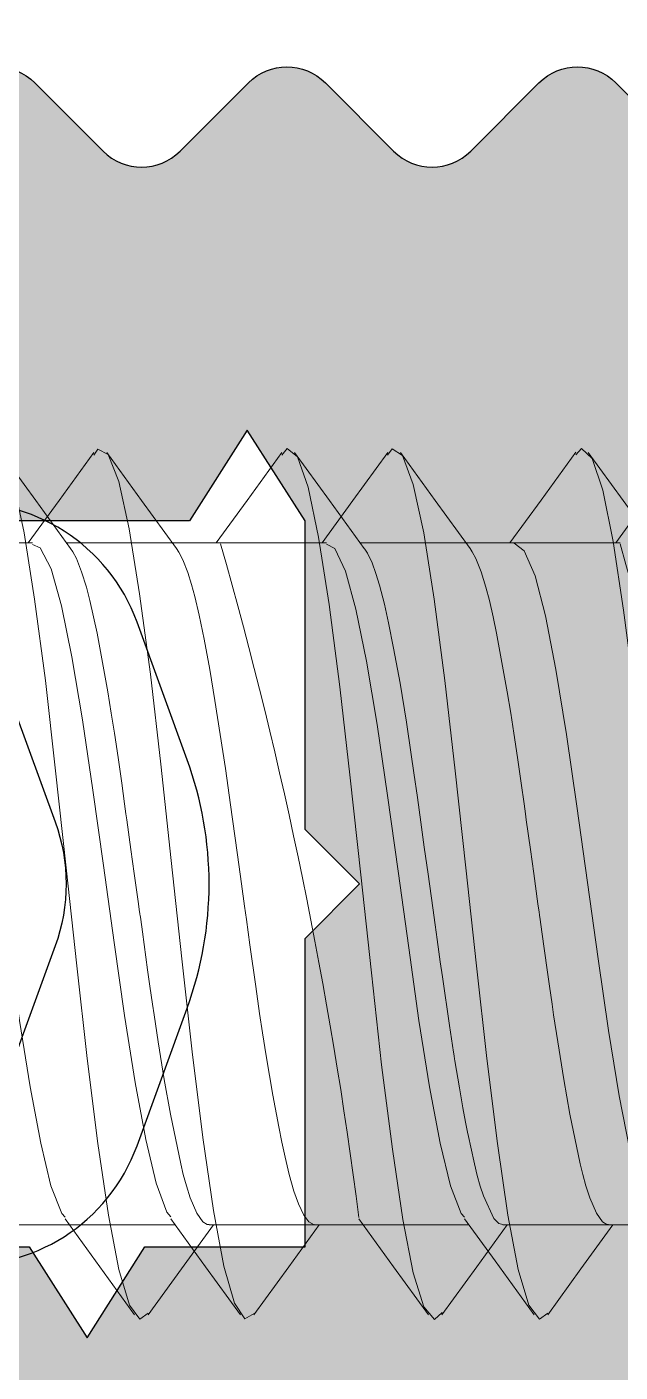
# Model space of a CAD drawing. Header units: millimetres. Extents: x 12 to 3612, y 18 to 315.
# Drawn here: x 2632.54 to 2635.81, y 163.69 to 171.1 of the extents above; entities that cross this region are included whole.
import ezdxf

# ---------------------------------------------------------------- set-up
doc = ezdxf.new("R2010")
doc.units = ezdxf.units.MM
doc.linetypes.add('SLD-Katı', pattern=[0])

# ---------------------------------------------------------------- blocks, each defined once
blk = doc.blocks.new('A08002')
at = {"color": 31}
blk.add_lwpolyline([(-2230.557364255282, 2743.753880441744, 0.339454240078646), (-2231.211538820608, 2744.780728797168), (-2231.969518680458, 2745.056610910573, 0.1763269741981479), (-2233.3375992642, 2745.056610910573), (-2234.095579124049, 2744.780728797168, 0.3394542400781518), (-2234.749753689375, 2743.753880441744)], format="xyb", dxfattribs=at)
blk.add_lwpolyline([(-2231.35432001847, 2743.823605044568), (-2231.609497813967, 2740.906909695635, -0.4931454765446527), (-2231.877140779586, 2740.73640229686), (-2232.311538826394, 2740.894510226512, 0.176327066447224), (-2232.995579118265, 2740.894510226512), (-2233.429977165071, 2740.73640229686, -0.493145476543086), (-2233.69762013069, 2740.906909695635), (-2233.952797926187, 2743.823605044568, -0.3394541620561413), (-2233.821962995659, 2744.028974715653), (-2232.995579118265, 2744.329753834305, -0.1763269982058994), (-2232.311538826394, 2744.329753834305), (-2231.485154948998, 2744.028974715653, -0.3394541620594053)], format="xyb", close=True, dxfattribs=at)
blk = doc.blocks.new('V2 48 42')
at = {"color": 0, "linetype": 'SLD-Katı', "lineweight": 15}
for p, q in [((-41.80853932817217, 108.7963765364184), (-41.80853932817217, 109.6440986004036)), ((-45.56474290145343, 108.8593227384645), (-45.56474290145343, 108.0113737258416)), ((-41.80853932817217, 107.178856779241), (-41.80853932817217, 108.0265992498644)), ((-45.56474290145343, 107.2418435398249), (-45.56474290145343, 106.3938969602004)), ((-41.80853932817217, 105.5611542557508), (-41.80853932817217, 106.4090874838239)), ((-45.56474290145343, 105.6243377317896), (-45.56474290145343, 104.7764166712113))]:
    blk.add_line(p, q, dxfattribs=at)
at = {"color": 0, "linetype": 'SLD-Katı', "lineweight": 15, "flags": 128}
for points in [[(-46.06354208084986, 109.1974625296843), (-45.79888104113343, 109.0056525224882), (-45.56474290145343, 108.8354417558985)], [(-41.81076188111911, 108.7963765364184), (-41.81003721908564, 108.7863106442528), (-41.82595026914078, 108.7617014784919), (-41.87191731797293, 108.7294601294579), (-41.95812286216324, 108.6925682874789), (-42.02322432745723, 108.6715701144785), (-42.08661116832127, 108.6540361313946), (-42.14429238131424, 108.6398345316102), (-42.41747776616739, 108.5833448279718), (-42.60891487759682, 108.5492362432651), (-42.81602516010616, 108.5156184164534), (-42.96603231368999, 108.4928815427356), (-43.02419487588213, 108.4844187510989), (-43.12381167995363, 108.4701744570975), (-43.21406535175538, 108.4574711961595), (-43.42254095150247, 108.4286076117369), (-43.48959159530114, 108.4193768061177), (-43.51355689745196, 108.4160616499576), (-43.51854642792614, 108.4153683032764), (-43.52089067083261, 108.4150419462894), (-43.5211766426346, 108.415002103995), (-43.52131904023736, 108.4149822622094), (-43.52135457835584, 108.4149773100289), (-43.52137233822214, 108.4149748351792), (-43.52138121585722, 108.4149735980645), (-43.52139226656891, 108.4149720581208), (-43.52141573264771, 108.4149687880672), (-43.52179112601743, 108.4149164766241), (-43.52478994126159, 108.4144986228657), (-43.53076443472719, 108.4136663168592), (-43.57744029376136, 108.4071711412671), (-43.74367145855012, 108.3840930603219), (-43.87626062893833, 108.3656591736653), (-44.0400796490253, 108.3427239832236), (-44.07243053637285, 108.3381839046651), (-44.12674320707038, 108.3306833569459), (-44.24177502671319, 108.3146709581088), (-44.38370498567019, 108.2944658210563), (-44.51613831542272, 108.2747616437046), (-44.6262381413444, 108.2573795983262), (-44.74529487100381, 108.2377437070554), (-45.06701772776933, 108.1788856999756), (-45.15786791275423, 108.1599500445591), (-45.24758136653418, 108.1396463999645), (-45.32105040095621, 108.1207480031353), (-45.40600416173584, 108.0943044325995), (-45.47984355822246, 108.0649904801194), (-45.5165712560447, 108.0455597557593), (-45.53368629375427, 108.0330591233742)], [(-41.31336636812784, 108.4608330611227), (-41.56588368657549, 108.6437853752832), (-41.80853932817217, 108.8202004318609)], [(-41.32286893736591, 108.4611613549987), (-41.28859934184493, 108.4153014240001), (-41.36635431474679, 108.357381951595), (-41.56267485833678, 108.2983414697974), (-41.86228764339467, 108.2418527572008), (-42.25740560384475, 108.1833362019224), (-42.72560627003304, 108.1246257441908), (-43.23570646646658, 108.0682081252507), (-43.77591243419783, 108.0092819488436), (-44.30937758367418, 107.951091067247), (-44.80723058397462, 107.8944038508052), (-45.25515362334636, 107.8352599406498), (-45.61988082750668, 107.7777726048662), (-45.88740177861291, 107.7204779595304), (-46.04584196336327, 107.6613105706092), (-46.08397431645835, 107.6045076147693), (-46.04822879732092, 107.5792609433665)], [(-41.84121080892828, 108.002838751896), (-41.61032557434146, 108.1707511948025), (-41.31333244665757, 108.3859832515209)], [(-45.53447638095849, 108.033377690379), (-45.79852310188653, 107.841413943368), (-46.06335300328192, 107.6494775549727)], [(-41.85118148007041, 108.0027333701182), (-41.87038665333785, 107.9844574341514), (-42.02406078670992, 107.9254169523538), (-42.25858914654918, 107.8689282397572), (-42.56787623918626, 107.8104116844788), (-42.93437039361788, 107.751701226749), (-43.33366230768024, 107.6952836078071), (-43.75652016257118, 107.6363574314), (-44.17410149680563, 107.5781665498034), (-44.56380665434381, 107.5214793333616), (-44.91442805969473, 107.4623354232081), (-45.19992613336308, 107.4048480874226), (-45.40933391906083, 107.3475534420886), (-45.53335638577528, 107.2883860531674), (-45.55781363037022, 107.2418435398249)], [(-46.06334522512861, 107.5798038756275), (-45.79856219918702, 107.3879035396312), (-45.56474290145343, 107.2179174661724)], [(-41.81013955856406, 107.178856779241), (-41.80882608325055, 107.1744546104655), (-41.82472932832025, 107.1455406952773), (-41.86246010391369, 107.1171586266337), (-41.92406326493892, 107.087859707126), (-41.99359890553524, 107.0631476246763), (-42.08642360019121, 107.0367658645155), (-42.18078698133104, 107.0140745710796), (-42.26343641750282, 106.9962507686105), (-42.34778567843568, 106.9792096053825), (-42.52234091760874, 106.9467388607663), (-42.73876188529812, 106.9102834791665), (-42.86601551811918, 106.8903727064262), (-42.97305666925104, 106.8743481440906), (-43.12078349523472, 106.8531502839105), (-43.35036778738686, 106.8211392220092), (-43.49139279738392, 106.8016485944008), (-43.56375467206408, 106.7915565785297), (-43.68755768851088, 106.7743100501048), (-43.84656970071637, 106.7521471883902), (-43.9517646448212, 106.7374666781961), (-44.12144923170354, 106.7140959179269), (-44.32210085096995, 106.6856858065967), (-44.69731975036939, 106.6282540301127), (-44.86722447218563, 106.5992323649607), (-45.03385483557622, 106.5680336064288), (-45.16718513914566, 106.5404638327254), (-45.26903401695563, 106.5168498663606), (-45.33583160784838, 106.498980332497), (-45.402681071816, 106.4781776787622), (-45.47118164556105, 106.4516850426608), (-45.51391725314625, 106.4298071127796), (-45.53362922041015, 106.4161015140853)], [(-41.31329853298257, 106.8432794200216), (-41.57780072790047, 107.0349306331827), (-41.80853932817217, 107.2026972087679)], [(-41.31980479783579, 106.8435010860885), (-41.29017532119451, 106.7937068585052), (-41.37676654040661, 106.7355563331639), (-41.58127516748164, 106.6766100665245), (-41.88797596651966, 106.6201852361974), (-42.28947900757703, 106.561502942639), (-42.76164376957786, 106.5029538929357), (-43.27442986588403, 106.4464802092443), (-43.81554009272895, 106.387455395401), (-44.34692549954207, 106.3294913740956), (-44.84201428286951, 106.2726287413025), (-45.28490843477266, 106.2134543658176), (-45.64257490367527, 106.1562433903437), (-45.90287970313466, 106.098669366811), (-46.05271270998855, 106.0395400167799), (-46.08208022546205, 105.9828993389856), (-46.04871971180228, 105.9615443026178)], [(-41.84133969565801, 106.3852389837211), (-41.57777879743389, 106.576868913211), (-41.31333686003472, 106.7684760864231)], [(-45.53379338853847, 106.416398404479), (-45.79794682473585, 106.2243490549026), (-46.06289956410546, 106.0323276024992)], [(-41.8523124455337, 106.3851303208703), (-41.87853704720646, 106.3626318157203), (-42.03862057926153, 106.3036855490809), (-42.27869723468802, 106.2472607187556), (-42.59298238667725, 106.1885784251954), (-42.96257952247561, 106.1300293754921), (-43.36397388250543, 106.0735556918025), (-43.78753956569108, 106.0145308779574), (-44.20349293656727, 105.9565668566538), (-44.59103434374128, 105.8997042238589), (-44.93771927912621, 105.840529848374), (-45.21769041021435, 105.7833188729019), (-45.42144959780626, 105.7257448493692), (-45.53873461066223, 105.6666154993363), (-45.555893368135, 105.6243377317896)], [(-46.06302764522661, 105.9620517085004), (-45.79813578696803, 105.7700740800192), (-45.56474290145343, 105.6003917482776)]]:
    blk.add_lwpolyline(points, dxfattribs=at)
at = {"color": 0, "linetype": 'SLD-Katı', "lineweight": 15}
blk.add_arc((-38.69826950270544, 84.82756442575374), 24.9922351660473, 97.24382753606926, 105.9359992939786, dxfattribs=at)
blk = doc.blocks.new('V2 48 19')
at = {"color": 0, "linetype": 'SLD-Katı', "lineweight": 15}
for p, q in [((-28.96421999036346, 107.6092434795797), (-28.96421999036346, 108.466390482373)), ((-32.720423563645, 107.6721956255489), (-32.720423563645, 106.824277214621)), ((-28.96421999036346, 105.991802604529), (-28.96421999036346, 106.8395246685137)), ((-32.720423563645, 106.0547488065755), (-32.720423563645, 105.2067997939522)), ((-28.96421999036346, 104.374282847352), (-28.96421999036346, 105.2220253179745))]:
    blk.add_line(p, q, dxfattribs=at)
at = {"color": 0, "linetype": 'SLD-Katı', "lineweight": 15, "flags": 128}
for points in [[(-28.44302427923833, 108.8538296615867), (-28.50312933871012, 108.7964392344858), (-28.68280631779683, 108.737282170916), (-28.96820232600194, 108.6805395377761), (-29.35013321727311, 108.6224238539127), (-29.8098068676521, 108.5634611886882), (-30.31449881855673, 108.5070291048938), (-30.85224420537568, 108.4483713309729), (-31.38923977778225, 108.3897953475149), (-31.89257141401472, 108.3333332755625), (-32.34999064418369, 108.2743223948806), (-32.72854223456429, 108.2163211947005), (-33.01037363057972, 108.1594889155609), (-33.18583884899547, 108.1003177353092), (-33.24154107357825, 108.0430654332891), (-33.20555814566282, 108.0109765852177)], [(-32.69112529337244, 108.4630579361343), (-32.95488553421765, 108.2713225156291), (-33.21941315701227, 108.0796125739731)], [(-29.05964817865447, 108.4031657698021), (-29.1519145448905, 108.3643576534729), (-29.37531441648187, 108.3076150203334), (-29.67427904672783, 108.2494993364695), (-30.03409849590085, 108.190536671245), (-30.42915698930591, 108.1341045874507), (-30.85008877149735, 108.0754468135298), (-31.27043362031, 108.0168708300713), (-31.66442729810987, 107.9604087581193), (-32.02248205131352, 107.9013978774375), (-32.31880146101182, 107.8433966772574), (-32.53941105564545, 107.7865643981178), (-32.67676023410584, 107.7273932178661), (-32.71879752747461, 107.6721956255489)], [(-33.2206727822265, 108.0115531922753), (-32.95547169839969, 107.8192898950134), (-32.720423563645, 107.6483921154346)], [(-28.96698326844711, 107.6092434795797), (-28.97148895238868, 107.5871174334876), (-28.99840426932045, 107.5603997771456), (-29.12424862003675, 107.5018057474259), (-29.17740625337612, 107.4848885187217), (-29.23603450130645, 107.4685681729248), (-29.30020939042919, 107.4527041064736), (-29.39152536647248, 107.4324111464294), (-29.45065499121196, 107.4202152364443), (-29.47505141631657, 107.4152694983765), (-29.53023736290885, 107.4043598250138), (-29.60845515819463, 107.3896033472139), (-29.71941666939554, 107.3698237460427), (-29.867582427749, 107.3450210215002), (-29.87818058247899, 107.3433040678229), (-29.88354094104622, 107.3424382328936), (-29.88362502177867, 107.3424246653004), (-29.8836335644543, 107.3424232868457), (-29.88363600037016, 107.3424228937862), (-29.88364153764806, 107.3424220002977), (-29.88366370210653, 107.3424184239594), (-29.88370810469397, 107.3424112598351), (-29.88379720456578, 107.3423968857993), (-29.88397658323072, 107.3423679545732), (-29.88434005732213, 107.3423093595057), (-29.88747454615211, 107.3418054334594), (-29.89495707420915, 107.3406100319932), (-29.91482471427597, 107.337469031566), (-30.06262282573712, 107.3149023965985), (-30.32978867899206, 107.2763315484136), (-30.41333153682811, 107.2646483480886), (-30.4679169578842, 107.2570102236679), (-30.53553084366231, 107.2475543399902), (-30.61633421817757, 107.2362806970551), (-30.7104068073597, 107.2231892948627), (-30.89642819484641, 107.1973308261933), (-31.04512221261257, 107.1766494314899), (-31.18151352682926, 107.1577268643001), (-31.31835182020018, 107.1386796715625), (-31.45476030540235, 107.1195078532779), (-31.55518438124082, 107.1050533792924), (-31.73370642619003, 107.0779776865135), (-31.94765199305166, 107.0428807786785), (-32.14155243520295, 107.0077847521189), (-32.27959280318314, 106.9801384899598), (-32.38270716916827, 106.9573928945216), (-32.4884687882014, 106.9302233678901), (-32.55291233075323, 106.9104327083811), (-32.61135986322759, 106.8887820224669), (-32.66461582905995, 106.8631825198441), (-32.68531617882317, 106.8499872220424), (-32.69066232631016, 106.8456596025231)], [(-28.46890068044044, 107.2736557354821), (-28.73330538373804, 107.46523642674), (-28.96421999036346, 107.6331272767835)], [(-28.48087169822634, 107.2740861462399), (-28.44333746906094, 107.2322935454609), (-28.51226136425214, 107.1746275501233), (-28.70030249589345, 107.1155167710718), (-28.99281455482409, 107.0589220777543), (-29.38140650814779, 107.0005944762016), (-29.8454425502851, 106.9417460849837), (-30.35284497631508, 106.8853423387651), (-30.89192882831668, 106.8265385637989), (-31.42726486077575, 106.7681436045233), (-31.92786498555634, 106.711589966858), (-32.38063095311045, 106.652500579508), (-32.75233022872524, 106.5947452073407), (-33.02701750471905, 106.5377024309679), (-33.19400408236558, 106.4785210923557), (-33.24091375279167, 106.4215141727369), (-33.20388317564047, 106.3923316031288)], [(-28.99680380955192, 106.8158340386414), (-28.73326242410724, 107.0074463656839), (-28.46884586046224, 107.1990360031865)], [(-32.69072182551852, 106.8458695064729), (-32.95463565331363, 106.6540118997128), (-33.21932179221832, 106.4621808327053)], [(-33.21922274304117, 106.3928885977954), (-32.95456170332469, 106.2010785905978), (-32.720423563645, 106.03086782401)], [(-28.96644254331042, 105.991802604529), (-28.96571788127707, 105.9817367123638), (-28.98163093133203, 105.9571275466025), (-29.02759798016433, 105.9248861975681), (-29.11380352435449, 105.8879943555895), (-29.17890498964863, 105.8669961825891), (-29.24229183051258, 105.8494621995056), (-29.29997304350559, 105.8352605997208), (-29.57315842835899, 105.7787708960824), (-29.76459553978836, 105.7446623113757), (-29.97170582229765, 105.7110444845645), (-30.12171297588142, 105.6883076108462), (-30.17987553807376, 105.6798448192095), (-30.27949234214492, 105.6656005252077), (-30.36974601394678, 105.6528972642706), (-30.57822161369401, 105.624033679847), (-30.64527225749262, 105.6148028742288), (-30.66923755964356, 105.6114877180677), (-30.67422709011763, 105.6107943713865), (-30.67657133302387, 105.6104680144), (-30.67685730482614, 105.610428172106), (-30.67699970242867, 105.6104083303195), (-30.67703524054707, 105.6104033781399), (-30.67705300041348, 105.6104009032898), (-30.67706187804853, 105.6103996661747), (-30.67707292876045, 105.610398126231), (-30.67709639483897, 105.6103948561778), (-30.67747178820881, 105.6103425447351), (-30.68047060345299, 105.6099246909772), (-30.68644509691867, 105.6090923849707), (-30.73312095595253, 105.6025972093768), (-30.89935212074161, 105.5795191284316), (-31.03194129112964, 105.5610852417759), (-31.19576031121673, 105.5381500513341), (-31.22811119856416, 105.5336099727757), (-31.28242386926198, 105.5261094250565), (-31.39745568890461, 105.5100970262193), (-31.53938564786162, 105.4898918891678), (-31.67181897761409, 105.4701877118151), (-31.78191880353594, 105.4528056664363), (-31.90097553319512, 105.4331697751655), (-32.22269838996093, 105.3743117680866), (-32.31354857494571, 105.3553761126692), (-32.40326202872535, 105.3350724680755), (-32.47673106314744, 105.3161740712463), (-32.56168482392718, 105.2897305007101), (-32.63552422041397, 105.260416548229), (-32.67225191823627, 105.2409858238708), (-32.68936695594559, 105.2284851914839)], [(-28.46904703031944, 105.6562591292337), (-28.72156434876706, 105.8392114433929), (-28.96421999036346, 106.015626499972)], [(-28.47854959955737, 105.6565874231097), (-28.44428000403647, 105.6107274921097), (-28.52203497693796, 105.5528080197056), (-28.71835552052826, 105.493767537907), (-29.01796830558632, 105.4372788253119), (-29.41308626603634, 105.378762270033), (-29.88128693222427, 105.3200518123018), (-30.39138712865795, 105.2636341933613), (-30.93159309638909, 105.2047080169538), (-31.46505824586575, 105.1465171353585), (-31.96291124616604, 105.0898299189154), (-32.41083428553759, 105.0306860087609), (-32.77556148969785, 104.9731986729759), (-33.04308244080434, 104.9159040276414), (-33.20152262555456, 104.8567366387207), (-33.23965497864961, 104.7999336828799), (-33.20390945951246, 104.7746870114767)], [(-28.99689147111957, 105.198264820007), (-28.76600623653303, 105.3661772629122), (-28.46901310884888, 105.5814093196306)], [(-32.69015704314987, 105.2288037584887), (-32.95420376407819, 105.0368400114781), (-33.2190336654734, 104.8449036230828)], [(-29.00686214226172, 105.1981594382293), (-29.02606731552945, 105.1798835022624), (-29.17974144890118, 105.1208430204639), (-29.41426980874078, 105.0643543078687), (-29.72355690137789, 105.0058377525899), (-30.09005105580943, 104.9471272948587), (-30.4893429698717, 104.8907096759182), (-30.91220082476255, 104.8317834995106), (-31.32978215899692, 104.7735926179149), (-31.71948731653546, 104.7169054014722), (-32.0701087218863, 104.6577614913177), (-32.35560679555456, 104.6002741555327), (-32.56501458125231, 104.5429795101987), (-32.68903704796682, 104.4838121212771), (-32.71349429256162, 104.4372696079355)]]:
    blk.add_lwpolyline(points, dxfattribs=at)
at = {"color": 0, "linetype": 'SLD-Katı', "lineweight": 15}
blk.add_arc((-25.85395016489684, 82.02299049386431), 24.9922351660473, 97.24382753606886, 105.9359992939781, dxfattribs=at)
blk = doc.blocks.new('50MN54')
at = {"ltscale": 10}
h = blk.add_hatch(color=252, dxfattribs=at)
edge = h.paths.add_edge_path()
edge.add_line((241.8245336831983, -266.783352106133), (241.8245336831983, -271.1833520383334))
edge.add_arc((241.5245336831997, -271.1833520383341), 0.2999999999985903, -90.00000000013029, 1.3022827261011116e-10, ccw=False)
edge.add_line((241.524533683199, -271.4833520383327), (240.2730607480603, -271.4833520383327))
edge.add_arc((240.27306074806, -271.1833520383324), 0.3000000000003091, 225.0000000036206, 270.0000000000587, ccw=False)
edge.add_line((240.0609287137172, -271.3954840727019), (239.7366650544732, -271.0712204134979))
edge.add_arc((239.5245330201296, -271.2833524478676), 0.3000000000009484, 45.00000000352586, 134.9999644968626)
edge.add_line((239.3124011172199, -271.0712202820641), (238.936664981507, -271.4469559521312))
edge.add_arc((238.7245329821321, -271.2273719722034), 0.3053147710146324, 225.9889016331004, 314.0110983668996, ccw=False)
edge.add_line((238.5124009827573, -271.4469559521312), (238.136664943509, -271.0712203785297))
edge.add_arc((237.9245328115517, -271.2833523255322), 0.300000007246384, 44.99997502232124, 134.9999750223212)
edge.add_line((237.7124008645492, -271.0712201935748), (237.336664905511, -271.4469559521312))
edge.add_arc((237.1245327986849, -271.2348240180654), 0.2999999803283736, 225.0000233308441, 315.0000233308441, ccw=False)
edge.add_line((236.912400864619, -271.4469561248916), (236.5366648675131, -271.0712203785297))
edge.add_arc((236.3245327735654, -271.2833522875226), 0.2999999534926885, 44.99997502231676, 134.9999750223168)
edge.add_line((236.1124008645725, -271.0712201935748), (235.7366648295151, -271.4469559521312))
edge.add_arc((235.5245327606403, -271.2348240560168), 0.2999999266569962, 225.0000233308483, 315.0000233308483, ccw=False)
edge.add_line((235.3124008645259, -271.4469561248916), (234.9366652571784, -271.0712203785297))
edge.add_arc((234.7245329684097, -271.2833524823436), 0.3000002290112471, 44.9999750223397, 134.9999750223397)
edge.add_line((234.5124008645957, -271.0712201935748), (234.1366647535192, -271.4469559521312))
edge.add_arc((233.924532722654, -271.2348240940264), 0.2999998729033007, 225.0000233308525, 315.0000233308525, ccw=False)
edge.add_line((233.7124008645492, -271.4469561248916), (233.3366651810661, -271.0712203785297))
edge.add_arc((233.1245329303651, -271.2833524442758), 0.3000001751752335, 44.99997502233522, 134.9999750223352)
edge.add_line((232.912400864619, -271.0712201935748), (232.5366646775233, -271.4469559521312))
edge.add_arc((232.3245326846677, -271.234824132036), 0.2999998191496053, 225.0000233308567, 315.00002333085666, ccw=False)
edge.add_line((232.1124008645725, -271.4469561248916), (231.736665105303, -271.0712203785297))
edge.add_arc((231.524532892437, -271.2833524064408), 0.3000001216684922, 44.99997502233076, 134.9999750223307)
edge.add_line((231.3124008645259, -271.0712201935748), (229.9881370022463, -272.3954842458188))
edge.add_arc((229.7760049526758, -272.18335222668), 0.2999999999981142, 269.999998521922, 315.00000410971444, ccw=False)
edge.add_line((229.7760049449366, -272.4833522266781), (228.824533647808, -272.483352202129))
edge.add_arc((228.8245336371797, -272.2833522173441), 0.1999999847848816, 180.0000030333355, 270.00000304479966, ccw=False)
edge.add_line((228.6245336523948, -272.2833522279325), (228.624533875834, -272.0833525629596))
edge.add_arc((228.3245338758348, -272.0833522277991), 0.299999999999366, 359.9999359890544, 449.9999999235895)
edge.add_line((228.3245338762349, -271.7833522277997), (227.9245328928369, -271.7833522272658))
edge.add_arc((227.9245328924355, -272.0833522272658), 0.2999999999999545, 89.99999992335457, 180.0000000000435)
edge.add_line((227.6245328924356, -272.083352227266), (227.6245328924356, -272.8419293466413))
edge.add_arc((227.9245328924353, -272.8419293466403), 0.2999999999997233, 180.0000000002114, 224.9999499668589)
edge.add_line((227.7124006728368, -273.0540611957531), (228.0538228630335, -273.3954839822436))
edge.add_arc((228.2659550826326, -273.1833521331315), 0.2999999999995902, 224.9999499666711, 270.0000000001464)
edge.add_line((228.2659550826334, -273.4833521331311), (231.705998196217, -273.4833521331311))
edge.add_line((231.705998196217, -273.4833521331311), (232.0245337997999, -272.9833522841291))
edge.add_line((232.0245337997999, -272.9833522841291), (232.3430684721766, -273.4833521331311))
edge.add_line((232.3430684721766, -273.4833521331311), (233.2245328924359, -273.4833521331293))
edge.add_line((233.2245328924359, -273.4833521331293), (233.2245328924359, -275.1833522281304))
edge.add_line((233.2245328924359, -275.1833522281304), (233.5245328924352, -275.4833522281297))
edge.add_line((233.5245328924352, -275.4833522281297), (233.2245328924359, -275.7833522281308))
edge.add_line((233.2245328924359, -275.7833522281308), (233.2245328923996, -277.4833523231282))
edge.add_line((233.2245328923996, -277.4833523231282), (232.9059972888167, -277.983352172334))
edge.add_line((232.9059972888167, -277.983352172334), (232.58746261644, -277.4833523231282))
edge.add_line((232.58746261644, -277.4833523231282), (231.4245331560337, -277.4833523231282))
edge.add_line((231.4245331560337, -277.4833523231282), (231.1059975524508, -277.983352172334))
edge.add_line((231.1059975524508, -277.983352172334), (230.7874628801924, -277.4833523231282))
edge.add_line((230.7874628801924, -277.4833523231282), (228.2659550828371, -277.4833523231282))
edge.add_arc((228.2659550828385, -277.7833523231287), 0.3000000000004996, 90.00000000027286, 135.0000500342396)
edge.add_line((228.0538228632354, -277.5712204740194), (227.712400672835, -277.91264326072))
edge.add_arc((227.924532892437, -278.1247751098317), 0.3000000000014366, 135.000050033768, 179.999999999653)
edge.add_line((227.6245328924356, -278.1247751098299), (227.6245328924356, -278.8833522291989))
edge.add_arc((227.9245328924355, -278.8833522291991), 0.2999999999999546, 179.9999999999566, 270.0000000759507)
edge.add_line((227.9245328928332, -279.183352229199), (228.3245338762313, -279.1833522286706))
edge.add_arc((228.324533875835, -278.8833522286715), 0.2999999999991386, 270.0000000756722, 360.0000640109889)
edge.add_line((228.624533875834, -278.8833518935107), (228.6245337641153, -278.7833525869137))
edge.add_arc((228.9245337641163, -278.7833522517559), 0.300000000001185, 90.00000147817508, 180.0000640104245, ccw=False)
edge.add_line((228.9245337563766, -278.4833522517547), (229.7760049449366, -278.4833522297859))
edge.add_arc((229.7760049526747, -278.7833522297844), 0.2999999999985687, 44.99999589007598, 90.00000147786841, ccw=False)
edge.add_line((229.9881370022463, -278.5712202106461), (231.3124008645259, -279.8954842628882))
edge.add_arc((231.524532892437, -279.6833520500222), 0.3000001216684922, 225.0000249776693, 315.0000249776692)
edge.add_line((231.736665105303, -279.8954840779334), (232.1124008645725, -279.5197483315787))
edge.add_arc((232.3245326846713, -279.7318803244361), 0.2999998191534639, 44.99997667086291, 134.999976669389, ccw=False)
edge.add_line((232.5366646775233, -279.5197485043318), (232.912400864619, -279.8954842628882))
edge.add_arc((233.1245329303651, -279.6833520121872), 0.3000001751752335, 225.0000249776648, 315.0000249776648)
edge.add_line((233.3366651810661, -279.8954840779334), (233.7124008645492, -279.5197483315787))
edge.add_arc((233.9245327226577, -279.7318803624457), 0.2999998729071593, 44.999976670867, 134.9999766693932, ccw=False)
edge.add_line((234.1366647535192, -279.5197485043318), (234.5124008645957, -279.8954842628882))
edge.add_arc((234.7245329684097, -279.6833519741194), 0.300000229011247, 225.0000249776603, 315.0000249776603)
edge.add_line((234.9366652571784, -279.8954840779334), (235.3124008645259, -279.5197483315787))
edge.add_arc((235.524532760644, -279.7318804004481), 0.2999999266557099, 44.99997666988861, 134.9999766703799, ccw=False)
edge.add_line((235.7366648295151, -279.5197485043318), (236.1124008645725, -279.8954842628882))
edge.add_arc((236.3245327735654, -279.6833521689405), 0.2999999534926884, 225.0000249776832, 315.0000249776833)
edge.add_line((236.5366648675131, -279.8954840779334), (236.912400864619, -279.5197483315787))
edge.add_arc((237.1245327986885, -279.7318804383995), 0.2999999803270873, 44.99997666989282, 134.9999766703841, ccw=False)
edge.add_line((237.336664905511, -279.5197485043318), (237.7124008645492, -279.8954842628882))
edge.add_arc((237.9245328115517, -279.6833521309309), 0.300000007246384, 225.0000249776788, 315.0000249776788)
edge.add_line((238.136664943509, -279.8954840779334), (238.5124009827573, -279.5197485043318))
edge.add_arc((238.7245329821321, -279.7393324842596), 0.3053147710146324, 45.9889016331004, 134.0110983668996, ccw=False)
edge.add_line((238.936664981507, -279.5197485043318), (239.3124011172208, -279.8954841743989))
edge.add_arc((239.5245330201301, -279.6833520085965), 0.2999999999998484, 225.0000355030501, 314.9999999958245)
edge.add_line((239.7366650544704, -279.8954840429678), (240.0609287137172, -279.5712203837666))
edge.add_arc((240.2730607480583, -279.7833524181383), 0.3000000000006973, 89.99999999997192, 134.9999999958574, ccw=False)
edge.add_line((240.2730607480585, -279.4833524181377), (241.524533683199, -279.4833524181377))
edge.add_arc((241.5245336831988, -279.7833524181372), 0.2999999999994998, -3.0399860406760126e-10, 89.99999999995657, ccw=False)
edge.add_line((241.8245336831983, -279.7833524181387), (241.8245336831983, -284.1833523503374))
edge.add_line((241.8245336831983, -284.1833523503374), (242.1245336393563, -284.4833518407322))
edge.add_line((242.1245336393563, -284.4833518407322), (241.8245336831983, -284.7833522625369))
edge.add_line((241.8245336831983, -284.7833522625369), (241.8245336831983, -289.8833524025358))
edge.add_arc((241.5245336831997, -289.8833524025365), 0.2999999999985903, -90.00000000013029, 1.3022827261011116e-10, ccw=False)
edge.add_line((241.524533683199, -290.1833524025351), (239.4245338459946, -290.1833524025351))
edge.add_arc((239.424533845993, -289.8833524025356), 0.2999999999994999, 180.0000000000434, 270.00000000030394, ccw=False)
edge.add_line((239.1245338459935, -289.8833524025358), (239.1245338459935, -288.9833522281315))
edge.add_arc((238.824533845994, -288.9833522281299), 0.2999999999994998, 359.9999999996961, 449.9999999999566)
edge.add_line((238.8245338459942, -288.6833522281304), (238.6245336523948, -288.6833522281304))
edge.add_arc((238.6245336523948, -289.6833522281304), 1, 90.00000000000001, 180)
edge.add_line((237.6245336523948, -289.6833522281304), (237.6252909645932, -292.4877260794055))
edge.add_arc((237.925290953662, -292.4876450653659), 0.3000000000075894, 180.0154725420201, 185.000002871301)
edge.add_line((237.6264325455372, -292.5137918031678), (237.6872990434726, -293.2094986565426))
edge.add_arc((237.9861574515866, -293.1833519187171), 0.2999999999988794, 185.0000028759848, 270.0000000007076)
edge.add_line((237.9861574515903, -293.4833519187159), (238.5245334244078, -293.4833519187159))
edge.add_arc((238.5245334244084, -293.1833519187173), 0.2999999999985903, 269.9999999998698, 360.0000000001303)
edge.add_line((238.824533424407, -293.1833519187167), (238.824533424407, -292.1833523087316))
edge.add_arc((239.1245334244074, -292.1833523087309), 0.3000000000004093, 89.99999999986977, 180.0000000001303, ccw=False)
edge.add_line((239.1245334244081, -291.8833523087305), (240.8245337522326, -291.8833523087305))
edge.add_line((240.8245337522326, -291.8833523087305), (241.8245336831983, -292.8833524725342))
edge.add_line((241.8245336831983, -292.8833524725342), (241.8245336831983, -295.1833522907327))
edge.add_line((241.8245336831983, -295.1833522907327), (242.1245336393563, -295.4833517811276))
edge.add_line((242.1245336393563, -295.4833517811276), (241.8245336831983, -295.7833531341312))
edge.add_line((241.8245336831983, -295.7833531341312), (241.8245336831983, -298.7833531163305))
edge.add_arc((241.5245336831997, -298.7833531163312), 0.2999999999985903, -90.00000000013029, 1.3022827261011116e-10, ccw=False)
edge.add_line((241.524533683199, -299.0833531163298), (239.1245334244081, -299.0833531163298))
edge.add_arc((239.1245334244065, -298.7833531163303), 0.2999999999994999, 180.0000000000434, 270.00000000030394, ccw=False)
edge.add_line((238.824533424407, -298.7833531163305), (238.824533424407, -297.783351918637))
edge.add_arc((238.5245334244075, -297.7833519186354), 0.2999999999994998, 359.9999999996961, 449.9999999999566)
edge.add_line((238.5245334244078, -297.4833519186359), (237.9862502058472, -297.4833519186359))
edge.add_arc((237.9862502058352, -297.7833519186713), 0.3000000000354045, 89.99999999769878, 175.0525909592196)
edge.add_line((237.6873679225769, -297.7574795245891), (237.6256513168969, -298.4704402192338))
edge.add_arc((237.924533600127, -298.4963126132622), 0.3000000000026834, 175.0525909689716, 180.0000000000535)
edge.add_line((237.6245336001243, -298.4963126132625), (237.6245336001243, -300.1833526007358))
edge.add_arc((237.9245336001238, -300.1833526007356), 0.2999999999994999, 180.0000000000435, 270.0000000003039)
edge.add_line((237.9245336001254, -300.4833526007351), (342.3245331158373, -300.4833526007351))
edge.add_arc((342.324533115838, -300.1833526007365), 0.2999999999985903, 269.9999999998698, 360.0000000001303)
edge.add_line((342.6245331158366, -300.1833526007358), (342.6245331158366, -250.7833518557363))
edge.add_arc((342.3245331158371, -250.7833518557347), 0.2999999999994998, 359.9999999996961, 449.9999999999566)
edge.add_line((342.3245331158373, -250.4833518557352), (237.9245336001254, -250.4833518557352))
edge.add_arc((237.924533600125, -250.7833518557359), 0.3000000000006367, 89.99999999991316, 180.0000000000869)
edge.add_line((237.6245336001243, -250.7833518557363), (237.6245336001243, -252.478985544376))
edge.add_arc((237.9245336001228, -252.4789855443699), 0.2999999999984748, 180.0000000011635, 184.9999907074854)
edge.add_line((237.6256751864562, -252.5051322187237), (237.6872991440555, -253.2094985930889))
edge.add_arc((237.9861575577609, -253.1833519186974), 0.3000000000403982, 184.9999907140245, 270.0000000000414)
edge.add_line((237.9861575577611, -253.4833519187378), (238.5245334244169, -253.4833519187196))
edge.add_arc((238.5245334244073, -253.1833519187198), 0.2999999999997272, 270.0000000018238, 359.9999999999133)
edge.add_line((238.824533424407, -253.1833519187203), (238.824533424407, -252.1833513401343))
edge.add_arc((239.1245334244074, -252.1833513401336), 0.3000000000004093, 89.99999999986977, 180.0000000001303, ccw=False)
edge.add_line((239.1245334244081, -251.8833513401332), (241.524533683199, -251.8833513401332))
edge.add_arc((241.5245336831988, -252.1833513401327), 0.2999999999994998, -3.0399860406760126e-10, 89.99999999995657, ccw=False)
edge.add_line((241.8245336831983, -252.1833513401343), (241.8245336831983, -255.1833513221281))
edge.add_line((241.8245336831983, -255.1833513221281), (242.1245336393563, -255.4833526751318))
edge.add_line((242.1245336393563, -255.4833526751318), (241.8245336831983, -255.7833521655339))
edge.add_line((241.8245336831983, -255.7833521655339), (241.8245336831983, -258.0833519837324))
edge.add_line((241.8245336831983, -258.0833519837324), (240.8245337522326, -259.0833521477325))
edge.add_line((240.8245337522326, -259.0833521477325), (239.1245334244081, -259.0833521477325))
edge.add_arc((239.1245334244065, -258.783352147733), 0.2999999999994999, 180.0000000000434, 270.00000000030394, ccw=False)
edge.add_line((238.824533424407, -258.7833521477332), (238.824533424407, -257.783351918717))
edge.add_arc((238.5245334244075, -257.7833519187154), 0.2999999999994998, 359.9999999996961, 449.9999999999566)
edge.add_line((238.5245334244078, -257.4833519187159), (237.986157505838, -257.4833519187159))
edge.add_arc((237.9861575058387, -257.7833519187174), 0.3000000000014043, 90.00000000012508, 174.9999971200861)
edge.add_line((237.687299097724, -257.7572051808711), (237.6264325455409, -258.4529126530751))
edge.add_arc((237.9252909536615, -258.4790593909186), 0.3000000000071296, 174.9999971207255, 179.9845274587294)
edge.add_line((237.6252909645932, -258.4789783768829), (237.6245336523948, -261.2833522283327))
edge.add_arc((238.6245336523948, -261.2833522283327), 1, 180, 270)
edge.add_line((238.6245336523948, -262.2833522283327), (238.8245338459942, -262.2833522283327))
edge.add_arc((238.8245338459949, -261.9833522283341), 0.2999999999985903, 269.9999999998698, 360.0000000001303)
edge.add_line((239.1245338459935, -261.9833522283334), (239.1245338459935, -261.0833520539363))
edge.add_arc((239.4245338459939, -261.0833520539356), 0.3000000000004093, 89.99999999986977, 180.0000000001303, ccw=False)
edge.add_line((239.4245338459946, -260.7833520539352), (241.524533683199, -260.7833520539352))
edge.add_arc((241.5245336831988, -261.0833520539347), 0.2999999999994998, -3.0399860406760126e-10, 89.99999999995657, ccw=False)
edge.add_line((241.8245336831983, -261.0833520539363), (241.8245336831983, -266.1833521939334))
edge.add_line((241.8245336831983, -266.1833521939334), (242.1245336393563, -266.4833526157381))
edge.add_line((242.1245336393563, -266.4833526157381), (241.8245336831983, -266.783352106133))
edge = h.paths.add_edge_path(flags=16)
edge.add_line((239.4616031064356, -273.4833521333294), (239.1430679684358, -272.983352284331))
edge.add_line((239.1430679684358, -272.983352284331), (238.8245328304361, -273.4833521333294))
edge.add_line((238.8245328304361, -273.4833521333294), (237.6616029044376, -273.4833521333294))
edge.add_line((237.6616029044376, -273.4833521333294), (237.3430677666361, -272.983352284331))
edge.add_line((237.3430677666361, -272.983352284331), (237.0245326286363, -273.4833521333294))
edge.add_line((237.0245326286363, -273.4833521333294), (235.8616031682373, -273.4833521333294))
edge.add_line((235.8616031682373, -273.4833521333294), (235.5430675646362, -272.983352284331))
edge.add_line((235.5430675646362, -272.983352284331), (235.2245328924359, -273.4833521333294))
edge.add_line((235.2245328924359, -273.4833521333294), (235.2245328924359, -277.4833523233301))
edge.add_line((235.2245328924359, -277.4833523233301), (236.205997288836, -277.4833518625919))
edge.add_line((236.205997288836, -277.4833518625919), (236.5245328924352, -277.9833517117922))
edge.add_line((236.5245328924352, -277.9833517117922), (236.8430675646355, -277.4833518625919))
edge.add_line((236.8430675646355, -277.4833518625919), (238.0059974906358, -277.4833518625919))
edge.add_line((238.0059974906358, -277.4833518625919), (238.3245326286356, -277.9833517117922))
edge.add_line((238.3245326286356, -277.9833517117922), (238.6430677664353, -277.4833518625919))
edge.add_line((238.6430677664353, -277.4833518625919), (239.8059976926356, -277.4833518625919))
edge.add_line((239.8059976926356, -277.4833518625919), (240.1245328304353, -277.9833517117922))
edge.add_line((240.1245328304353, -277.9833517117922), (240.4430677160885, -277.4833522586969))
edge.add_line((240.4430677160885, -277.4833522586969), (241.3245336427985, -277.4833522287299))
edge.add_arc((241.3245336692987, -276.9833522148303), 0.5000000138995808, 269.9999969633038, 359.9999969633559)
edge.add_line((241.8245336831983, -276.9833522413301), (241.8245336831983, -273.9833522153294))
edge.add_arc((241.3245336692994, -273.9833522418303), 0.5000000138988987, 3.0367743976e-06, 90.00000303677439)
edge.add_line((241.3245336427985, -273.4833522279314), (239.4616031064356, -273.4833521333294))
edge = h.paths.add_edge_path(flags=16)
edge.add_line((243.6245336523948, -252.4833521835317), (243.6245336523948, -298.4833522729314))
edge.add_line((243.6245336523948, -298.4833522729314), (246.124533596399, -298.4833522729314))
edge.add_line((246.124533596399, -298.4833522729314), (246.3554736552264, -298.8833515933293))
edge.add_line((246.3554736552264, -298.8833515933293), (323.3935936679568, -298.8833515933293))
edge.add_line((323.3935936679568, -298.8833515933293), (323.624531864139, -298.4833522729314))
edge.add_line((323.624531864139, -298.4833522729314), (326.1245369305338, -298.4833522729314))
edge.add_line((326.1245369305338, -298.4833522729314), (326.1245369305338, -295.7833517811287))
edge.add_arc((326.4245369305343, -295.783351781128), 0.3000000000004093, 89.99999999986977, 180.0000000001303, ccw=False)
edge.add_line((326.4245369305349, -295.4833517811276), (327.3245325197909, -295.4833517811276))
edge.add_arc((327.3245325197906, -295.7833517811271), 0.2999999999994998, -3.0399860406760126e-10, 89.99999999995657, ccw=False)
edge.add_line((327.6245325197901, -295.7833517811287), (327.6245325197901, -298.4833522729314))
edge.add_line((327.6245325197901, -298.4833522729314), (329.6245365730224, -298.4833522729314))
edge.add_line((329.6245365730224, -298.4833522729314), (329.8554747692046, -298.8833515933293))
edge.add_line((329.8554747692046, -298.8833515933293), (338.3935942640032, -298.8833515933293))
edge.add_line((338.3935942640032, -298.8833515933293), (338.6245324601855, -298.4833522729314))
edge.add_line((338.6245324601855, -298.4833522729314), (340.6245365134178, -298.4833522729314))
edge.add_line((340.6245365134178, -298.4833522729314), (340.6245365134178, -295.9833527943338))
edge.add_line((340.6245365134178, -295.9833527943338), (341.0245358338084, -295.7524127355355))
edge.add_line((341.0245358338084, -295.7524127355355), (341.0245358338084, -279.5990697137313))
edge.add_line((341.0245358338084, -279.5990697137313), (340.6245365134178, -279.3681294221315))
edge.add_line((340.6245365134178, -279.3681294221315), (340.6245365134178, -276.4833518557352))
edge.add_line((340.6245365134178, -276.4833518557352), (338.308031940554, -276.4024577980872))
edge.add_arc((338.2975620998888, -276.7022750464838), 0.299999999999455, 88.00000159484465, 181.9999447617973)
edge.add_line((337.9977448416898, -276.7127446064442), (338.0207967194506, -277.372882263855))
edge.add_arc((337.7209794612512, -277.3833518238158), 0.2999999999999532, -124.0000418746692, 1.9999447618748718, ccw=False)
edge.add_line((337.5532214084392, -277.6320629729762), (336.5567744194118, -276.9599499327151))
edge.add_arc((336.7245324722225, -276.7112387835541), 0.2999999999996428, 180.0000000001703, 235.99995812559348, ccw=False)
edge.add_line((336.4245324722228, -276.711238783555), (336.4245324722228, -274.2554649279173))
edge.add_arc((336.7245324722234, -274.2554649279177), 0.300000000000498, 124.0000418744934, 179.9999999999166, ccw=False)
edge.add_line((336.5567744194118, -274.0067537787563), (337.553221408441, -273.3346407384943))
edge.add_arc((337.7209794612522, -273.5833518876541), 0.2999999999990129, -1.9999447619874218, 124.00004187459251, ccw=False)
edge.add_line((338.0207967194506, -273.5938214476155), (337.9977448416898, -274.2539591050263))
edge.add_arc((338.2975620998896, -274.2644286649876), 0.3000000000003343, 178.0000552380348, 271.9999984049874)
edge.add_line((338.308031940554, -274.5642459133851), (340.6245365134178, -274.4833518557352))
edge.add_line((340.6245365134178, -274.4833518557352), (340.6245365134178, -271.5985750343316))
edge.add_line((340.6245365134178, -271.5985750343316), (341.0245358338084, -271.367634742528))
edge.add_line((341.0245358338084, -271.367634742528), (341.0245358338084, -266.848563928088))
edge.add_line((341.0245358338084, -266.848563928088), (340.6745358338062, -266.6464913338714))
edge.add_arc((340.8245358338058, -266.3866837127362), 0.2999999999997246, 119.99999999995009, 240.0000000000499, ccw=False)
edge.add_line((340.6745358338062, -266.1268760916009), (340.8745358338087, -266.0114060377618))
edge.add_arc((340.7245358338091, -265.7515984166266), 0.2999999999997246, 299.9999999999501, 420.0000000000499)
edge.add_line((340.8745358338087, -265.4917907954914), (340.6745358338062, -265.3763207416523))
edge.add_arc((340.8245358338058, -265.1165131205171), 0.2999999999997246, 119.99999999995009, 240.0000000000499, ccw=False)
edge.add_line((340.6745358338062, -264.8567054993819), (340.8745358338087, -264.7412354455428))
edge.add_arc((340.7245358338091, -264.4814278244075), 0.2999999999997246, 299.9999999999501, 420.0000000000499)
edge.add_line((340.8745358338087, -264.2216202032723), (340.674535833808, -264.1061501494323))
edge.add_arc((340.8245358338062, -263.846342528297), 0.2999999999990378, 120.0000000000972, 240.00000000030388, ccw=False)
edge.add_line((340.6745358338062, -263.5865349071628), (340.8745358338087, -263.4710648533237))
edge.add_arc((340.7245358338091, -263.2112572321885), 0.2999999999997246, 299.9999999999501, 420.0000000000499)
edge.add_line((340.8745358338087, -262.9514496110532), (340.6745358338062, -262.8359795572142))
edge.add_arc((340.8245358338402, -262.5761719360326), 0.3000000000570462, 119.99999999840091, 239.9999999987911, ccw=False)
edge.add_line((340.6745358338189, -262.3163643148437), (341.0245358338084, -262.1142917207253))
edge.add_line((341.0245358338084, -262.1142917207253), (341.0245358338084, -255.2142917207311))
edge.add_line((341.0245358338084, -255.2142917207311), (340.6245365134178, -254.9833516619328))
edge.add_line((340.6245365134178, -254.9833516619328), (340.6245365134178, -252.4833521835317))
edge.add_line((340.6245365134178, -252.4833521835317), (338.6245324601855, -252.4833521835317))
edge.add_line((338.6245324601855, -252.4833521835317), (338.3935942640032, -252.0833528629373))
edge.add_line((338.3935942640032, -252.0833528629373), (329.8554747692046, -252.0833528629373))
edge.add_line((329.8554747692046, -252.0833528629373), (329.6245365730224, -252.4833521835317))
edge.add_line((329.6245365730224, -252.4833521835317), (327.6245325197901, -252.4833521835317))
edge.add_line((327.6245325197901, -252.4833521835317), (327.6245325197901, -255.1833526751325))
edge.add_arc((327.3245325197915, -255.1833526751332), 0.2999999999985903, -90.00000000013029, 1.3022827261011116e-10, ccw=False)
edge.add_line((327.3245325197909, -255.4833526751318), (326.4245369305349, -255.4833526751318))
edge.add_arc((326.4245369305333, -255.1833526751323), 0.2999999999994999, 180.0000000000434, 270.00000000030394, ccw=False)
edge.add_line((326.1245369305338, -255.1833526751325), (326.1245369305338, -252.4833521835317))
edge.add_line((326.1245369305338, -252.4833521835317), (323.624531864139, -252.4833521835317))
edge.add_line((323.624531864139, -252.4833521835317), (323.3935936679568, -252.0833528629373))
edge.add_line((323.3935936679568, -252.0833528629373), (246.3554736552264, -252.0833528629373))
edge.add_line((246.3554736552264, -252.0833528629373), (246.124533596399, -252.4833521835317))
edge.add_line((246.124533596399, -252.4833521835317), (243.6245336523948, -252.4833521835317))
at = {"color": 252, "ltscale": 10}
blk.add_lwpolyline([(228.2659550826334, -273.4833521331311), (231.705998196217, -273.4833521331311), (232.0245337997999, -272.9833522841291), (232.3430684721766, -273.4833521331311), (233.2245328924359, -273.4833521331293), (233.2245328924359, -275.1833522281304), (233.5245328924352, -275.4833522281297), (233.2245328924359, -275.7833522281308), (233.2245328923996, -277.4833523231282), (232.9059972888167, -277.983352172334), (232.58746261644, -277.4833523231282), (231.4245331560337, -277.4833523231282)], dxfattribs=at)
blk.add_lwpolyline([(231.3124008645259, -279.8954842628882, 0.4142135623730951), (231.736665105303, -279.8954840779334), (232.1124008645725, -279.5197483315787, -0.4142135623655605), (232.5366646775233, -279.5197485043318), (232.912400864619, -279.8954842628882, 0.4142135623730951), (233.3366651810661, -279.8954840779334), (233.7124008645492, -279.5197483315787, -0.4142135623655606), (234.1366647535192, -279.5197485043318), (234.5124008645957, -279.8954842628882, 0.4142135623730951), (234.9366652571784, -279.8954840779334), (235.3124008645259, -279.5197483315787, -0.4142135623756066)], format="xyb", dxfattribs=at)

msp = doc.modelspace()

# ---------------------------------------------------------------- block references
at = {"xscale": -1, "rotation": 180}
msp.add_blockref('50MN54', (2400.847973322227, -109.1039532141658), dxfattribs=at)
at = {"rotation": 270}
for name, p in [('A08002', (-111.6330749922191, -2066.274159957676)), ('V2 48 42', (2526.948111019679, 122.6927575265493)), ('V2 48 19', (2527.552663594076, 135.5370772359932))]:
    msp.add_blockref(name, p, dxfattribs=at)

doc.saveas('drawing.dxf')
